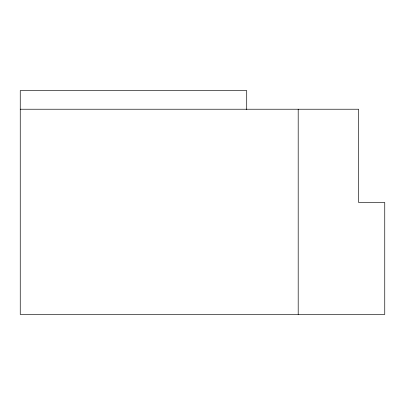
<?xml version="1.0" encoding="UTF-8"?>
<svg xmlns="http://www.w3.org/2000/svg" width="405" height="405" viewBox="0 0 405 405"><rect width="100%" height="100%" fill="white"/><g stroke="black" fill="none" stroke-linecap="round" stroke-linejoin="round"><path stroke-width="0.61" d="M20.25 109.228L358.633 109.228L358.633 202.5L384.75 202.5L384.75 314.422L20.25 314.422L20.25 90.578L246.711 90.578L246.711 109.547M298.196 109.228L298.196 314.422"/></g></svg>
